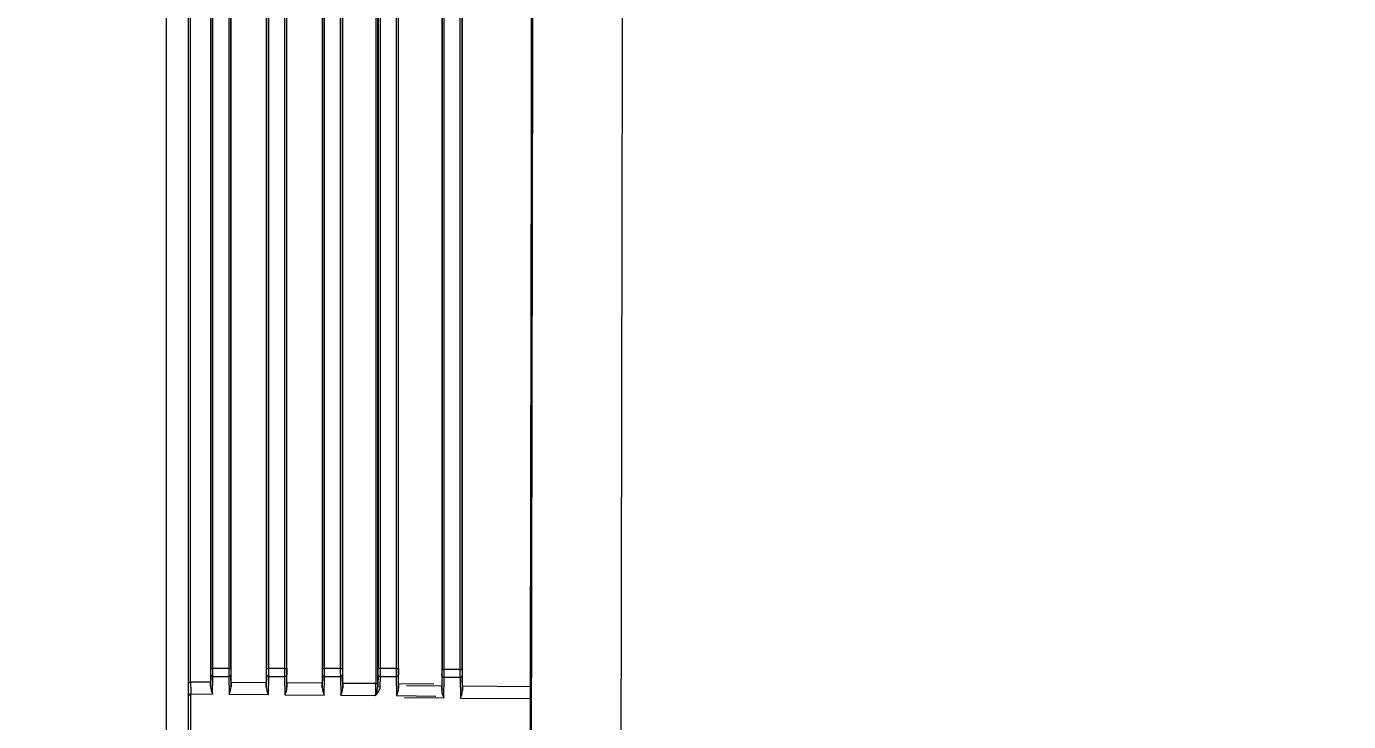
# Model space of a CAD drawing. Header units: millimetres. Extents: x -10496 to -5455, y -188 to 7293.
# Drawn here: x -7484.55 to -7472.71, y 3374.62 to 3380.85 of the extents above; entities that cross this region are included whole.
import ezdxf

# ---------------------------------------------------------------- set-up
doc = ezdxf.new("R2010")
doc.units = ezdxf.units.MM
doc.layers.add('GJC_tefris', color=30, linetype='Continuous', lineweight=0)
doc.layers.add('GJC_ölçüler', color=253, linetype='Continuous', lineweight=5)
doc.layers.add('GJC_yazı', color=11, linetype='Continuous')
doc.styles.add('Ölçü50', font='calibri.ttf', dxfattribs={"width": 0.7})

# ---------------------------------------------------------------- blocks, each defined once
blk = doc.blocks.new('fgjh')
at = {"layer": 'GJC_tefris', "color": 151, "extrusion": (-0.01667214942452569, 1.525087517426141e-05, 0.9998610099413704)}
for p, q in [((5038030.276659993, 2445214.517059881, 2050.072986127254), (5037967.735353814, 2445214.517059881, 2049.030143180629)), ((5037992.131576438, 2445214.317059881, 2049.436940240545), (5038005.907780733, 2445214.317059881, 2049.666651104571)), ((5037993.395556105, 2445214.297059881, 2049.458016732856), (5037993.988320319, 2445214.297059881, 2049.467900760187)), ((5037993.988320319, 2445214.297059881, 2049.467900760187), (5037993.986605871, 2445214.100581929, 2049.467875169545)), ((5037994.09283424, 2445214.119568261, 2049.469646181394), (5037994.094384539, 2445214.297234412, 2049.469669321858)), ((5037994.094384544, 2445214.317059881, 2049.469669019544), (5037994.094384539, 2445214.297234412, 2049.469669321858)), ((5037994.094384539, 2445214.297234412, 2049.469669321858), (5038003.944972622, 2445214.297234412, 2049.633922627886)), ((5037993.986605871, 2445214.100581929, 2049.467875169545), (5037994.145104879, 2445214.097814933, 2049.470518098228)), ((5037994.159245053, 2445214.117811888, 2049.470753573098), (5037994.053345393, 2445214.11966063, 2049.468987724516)), ((5038003.946522831, 2445214.119568261, 2049.633951186725), (5037994.09283424, 2445214.119568261, 2049.469646181394)), ((5037994.145104879, 2445214.097814933, 2049.470518098228), (5037994.145104842, 2445213.956304829, 2049.470520256081)), ((5038003.823551336, 2445214.11740289, 2049.63190073563), (5037994.215805734, 2445214.11740289, 2049.471696698527)), ((5037994.215805734, 2445214.11740289, 2049.471696698527), (5037994.215805728, 2445214.097405936, 2049.471697003456)), ((5037994.215805693, 2445213.956713826, 2049.471699148836), (5037994.215805728, 2445214.097405936, 2049.471697003456)), ((5037994.215805728, 2445214.097405936, 2049.471697003456), (5038003.823551332, 2445214.097405936, 2049.631901040558)), ((5037993.985322582, 2445213.953515431, 2049.467856014592), (5037993.982243581, 2445213.600658081, 2049.46781005602)), ((5037994.145104842, 2445213.956304829, 2049.470520256081), (5037993.985322582, 2445213.953515431, 2049.467856014592)), ((5037994.051729096, 2445213.934430917, 2049.468963598922), (5037994.159245007, 2445213.936307875, 2049.470756340808)), ((5037994.08847195, 2445213.619644413, 2049.469581067869), (5037994.091219555, 2445213.934523314, 2049.469622079866)), ((5037994.091219555, 2445213.934523314, 2049.469622079866), (5038003.948137422, 2445213.934523314, 2049.633980931663)), ((5038003.823551296, 2445213.956713826, 2049.631903185938), (5037994.215805693, 2445213.956713826, 2049.471699148836)), ((5037994.215805693, 2445213.956713826, 2049.471699148836), (5037994.215805687, 2445213.936716872, 2049.471699453764)), ((5037994.215805687, 2445213.936716872, 2049.471699453764), (5038003.823551291, 2445213.936716872, 2049.631903490867)), ((5037993.982243581, 2445213.600658081, 2049.46781005602), (5037994.145104751, 2445213.597814933, 2049.470525722606)), ((5037994.159244927, 2445213.617811888, 2049.470761197475), (5037994.048983104, 2445213.619736782, 2049.46892261099)), ((5038003.950884867, 2445213.619644413, 2049.634031546683), (5037994.08847195, 2445213.619644413, 2049.469581067869)), ((5037994.145104751, 2445213.597814933, 2049.470525722606), (5037994.145104715, 2445213.456304829, 2049.470527880459)), ((5038003.82355121, 2445213.61740289, 2049.631908360007), (5037994.215805606, 2445213.61740289, 2049.471704322905)), ((5037994.215805606, 2445213.61740289, 2049.471704322905), (5037994.215805601, 2445213.597405936, 2049.471704627834)), ((5037994.215805565, 2445213.456713826, 2049.471706773214), (5037994.215805601, 2445213.597405936, 2049.471704627834)), ((5037994.215805601, 2445213.597405936, 2049.471704627834), (5038003.823551204, 2445213.597405936, 2049.631908664936)), ((5037994.145104715, 2445213.456304829, 2049.470527880459), (5037993.980958962, 2445213.453439256, 2049.467790881225)), ((5038003.823551169, 2445213.456713826, 2049.631910810315), (5037994.215805565, 2445213.456713826, 2049.471706773214)), ((5037994.215805565, 2445213.456713826, 2049.471706773214), (5037994.21580556, 2445213.436716873, 2049.471707078142)), ((5037993.980958962, 2445213.453439256, 2049.467790881225), (5037993.97788129, 2445213.100734233, 2049.467744942494)), ((5037994.047365476, 2445213.434354741, 2049.468898465556), (5037994.15924488, 2445213.436307875, 2049.470763965186)), ((5037994.08410966, 2445213.119720566, 2049.469515954343), (5037994.086855936, 2445213.434447138, 2049.4695569465)), ((5037994.086855936, 2445213.434447138, 2049.4695569465), (5038003.952500788, 2445213.434447138, 2049.634061316108)), ((5037994.21580556, 2445213.436716873, 2049.471707078142), (5038003.823551164, 2445213.436716872, 2049.631911115244)), ((5037993.97788129, 2445213.100734233, 2049.467744942494), (5037994.145104624, 2445213.097814933, 2049.470533346983)), ((5037994.159244799, 2445213.117811888, 2049.470768821853), (5037994.044620814, 2445213.119812935, 2049.468857497464)), ((5038003.955246903, 2445213.119720566, 2049.634111906641), (5037994.08410966, 2445213.119720566, 2049.469515954343)), ((5038003.823551082, 2445213.11740289, 2049.631915984385), (5037994.215805479, 2445213.11740289, 2049.471711947283)), ((5037994.215805479, 2445213.11740289, 2049.471711947283), (5037994.215805474, 2445213.097405936, 2049.471712252212)), ((5037994.145104624, 2445213.097814933, 2049.470533346983), (5037994.145104588, 2445212.956304829, 2049.470535504836)), ((5037994.215805438, 2445212.956713826, 2049.471714397591), (5037994.215805474, 2445213.097405936, 2049.471712252212)), ((5037994.215805474, 2445213.097405936, 2049.471712252212), (5038003.823551077, 2445213.097405936, 2049.631916289314)), ((5037993.976595343, 2445212.95336308, 2049.46772574786), (5037993.973863729, 2445212.640316757, 2049.46768497455)), ((5037994.145104588, 2445212.956304829, 2049.470535504836), (5037993.976595343, 2445212.95336308, 2049.46772574786)), ((5037994.043001858, 2445212.934278565, 2049.46883333219), (5037994.159244752, 2445212.936307875, 2049.470771589563)), ((5037994.079920365, 2445212.639622188, 2049.469453423023), (5037994.082492316, 2445212.934370963, 2049.469491813134)), ((5037994.082492316, 2445212.934370963, 2049.469491813134), (5038003.956864152, 2445212.934370963, 2049.634141700552)), ((5038003.823551042, 2445212.956713826, 2049.631918434693), (5037994.215805438, 2445212.956713826, 2049.471714397591)), ((5037994.215805438, 2445212.956713826, 2049.471714397591), (5037994.215805433, 2445212.936716873, 2049.47171470252)), ((5037994.215805433, 2445212.936716873, 2049.47171470252), (5038003.823551036, 2445212.936716873, 2049.631918739622)), ((5038003.959435953, 2445212.639622188, 2049.634189079767), (5037994.079920365, 2445212.639622188, 2049.469453423023)), ((5037994.079920365, 2445212.639622188, 2049.469453423023), (5037994.07992036, 2445212.619450703, 2049.469453730613)), ((5037994.050545935, 2445212.599465689, 2049.468964232548), (5037994.145104497, 2445212.597814933, 2049.470540971361)), ((5037994.159244671, 2445212.617811888, 2049.470776446231), (5037994.064686109, 2445212.619462643, 2049.469199707418)), ((5037994.07992036, 2445212.619450703, 2049.469453730613), (5038003.959435948, 2445212.619450703, 2049.634189387357)), ((5037994.145104497, 2445212.597814933, 2049.470540971361), (5037994.14510446, 2445212.456304829, 2049.470543129214)), ((5037994.215805347, 2445212.597405936, 2049.471719876589), (5037994.215805352, 2445212.61740289, 2049.471719571661)), ((5037994.215805311, 2445212.456713826, 2049.471722021969), (5037994.215805347, 2445212.597405936, 2049.471719876589)), ((5037994.215805347, 2445212.597405936, 2049.471719876589), (5038003.82355095, 2445212.597405936, 2049.631923913691)), ((5038003.823550955, 2445212.61740289, 2049.631923608762), (5037994.215805352, 2445212.61740289, 2049.471719571661)), ((5037993.972231723, 2445212.453286905, 2049.467660614494), (5037993.96915671, 2445212.100886539, 2049.467614715443)), ((5037994.14510446, 2445212.456304829, 2049.470543129214), (5037993.972231723, 2445212.453286905, 2049.467660614494)), ((5037994.038638238, 2445212.43420239, 2049.468768198824), (5037994.159244626, 2445212.436307875, 2049.470779213941)), ((5037994.07538508, 2445212.119872871, 2049.469385727292), (5037994.078128697, 2445212.434294787, 2049.469426679768)), ((5037994.078128697, 2445212.434294787, 2049.469426679768), (5038003.961227517, 2445212.434294787, 2049.634222084997)), ((5038003.823550914, 2445212.456713826, 2049.631926059071), (5037994.215805311, 2445212.456713826, 2049.471722021969)), ((5037994.215805311, 2445212.456713826, 2049.471722021969), (5037994.215805306, 2445212.436716873, 2049.471722326898)), ((5037994.215805306, 2445212.436716873, 2049.471722326898), (5038003.82355091, 2445212.436716873, 2049.631926363999)), ((5037993.955404584, 2445212.381447295, 2049.467381126688), (5037993.952332229, 2445212.029351585, 2049.467335267318)), ((5037994.0585606, 2445212.048337917, 2049.469106279167), (5037994.061301558, 2445212.362455178, 2049.469147191962)), ((5037994.15114439, 2445212.046124629, 2049.47065009829), (5037994.019071753, 2445212.048430286, 2049.468447822288)), ((5038003.964595146, 2445212.048337917, 2049.634284125402), (5037994.0585606, 2445212.048337917, 2049.469106279167)), ((5038003.815450673, 2445212.045715632, 2049.631797260822), (5037994.20770507, 2445212.045715632, 2049.47159322372)), ((5037994.20770507, 2445212.045715632, 2049.47159322372), (5037994.207705065, 2445212.025718678, 2049.471593528649)), ((5037993.952332229, 2445212.029351585, 2049.467335267318), (5037994.137004215, 2445212.026127676, 2049.47041462342)), ((5037994.137004215, 2445212.026127676, 2049.47041462342), (5037994.137004179, 2445211.884617571, 2049.470416781273)), ((5037994.207705029, 2445211.885026569, 2049.471595674028), (5037994.207705065, 2445212.025718678, 2049.471593528649)), ((5037994.207705065, 2445212.025718678, 2049.471593528649), (5038003.815450668, 2445212.025718678, 2049.63179756575)), ((5037993.951040966, 2445211.88137112, 2049.467315993322), (5037993.9454913, 2445211.245372623, 2049.467233156497)), ((5037994.137004179, 2445211.884617571, 2049.470416781273), (5037993.951040966, 2445211.88137112, 2049.467315993322)), ((5037994.01744748, 2445211.862286605, 2049.468423577653), (5037994.151144343, 2445211.864620617, 2049.470652866)), ((5037994.051553997, 2445211.245372623, 2049.469001695436), (5037994.056937939, 2445211.862379002, 2049.469082058597)), ((5037994.056937939, 2445211.862379002, 2049.469082058597), (5038003.966217712, 2445211.862379002, 2049.634314017256)), ((5038003.815450633, 2445211.885026569, 2049.63179971113), (5037994.207705029, 2445211.885026569, 2049.471595674028)), ((5037994.207705029, 2445211.885026569, 2049.471595674028), (5037994.207705024, 2445211.865029614, 2049.471595978957)), ((5037994.207705024, 2445211.865029614, 2049.471595978957), (5038003.815450627, 2445211.865029614, 2049.631800016059)), ((5037993.387455192, 2445211.245372623, 2049.457928201828), (5037993.9454913, 2445211.245372623, 2049.467233156497)), ((5037993.9454913, 2445211.245372623, 2049.467233156497), (5037994.051553997, 2445211.245372623, 2049.469001695436)), ((5037994.051553997, 2445211.245372623, 2049.469001695436), (5038003.971601339, 2445211.245372623, 2049.634413197576))]:
    blk.add_line(p, q, dxfattribs=at)
at = {"layer": 'GJC_tefris', "color": 151, "elevation": 2049.551707446506}
blk.add_lwpolyline([(5037984.411602098, 2445211.272081491), (5038013.611553238, 2445211.218663755), (5038016.256785847, 2445181.27847552), (5038015.790393333, 2445177.785265772), (5038015.324000819, 2445174.292056025), (5038013.969391032, 2445171.038585778), (5038013.239257337, 2445169.284967666), (5038010.921125554, 2445165.586241114), (5038010.921125554, 2445165.586241114), (5038007.823791926, 2445162.314360802), (5038006.42011399, 2445161.241354907), (5038004.609889191, 2445160.495412069), (5038000.858057292, 2445159.497464433), (5037998.916450194, 2445159.245459635), (5037996.975778112, 2445159.504566588), (5037995.03510603, 2445159.76367354), (5037991.420139089, 2445161.268795524), (5037990.020396401, 2445162.346929934), (5037988.620653712, 2445163.425064343), (5037986.935054473, 2445165.630120694), (5037985.249455233, 2445167.835177045)], dxfattribs=at)
at = {"layer": 'GJC_tefris', "color": 151, "elevation": 2049.5516147277}
blk.add_lwpolyline([(5037986.806026483, 2445211.255585141), (5038011.205985654, 2445211.210948403), (5038011.204522154, 2445210.410949741), (5037986.804562983, 2445210.455586479)], close=True, dxfattribs=at)
at = {"layer": 'GJC_tefris', "color": 151, "extrusion": (-0.01667214942452569, 1.525087517426141e-05, 0.9998610099413704)}
for centre, radius, start, end in [((-2449821.447194508, 5035089.442060262, -81907.7138700232), 0.1608691289981356, 183.5430615911798, 208.4646272652618), ((-2449821.580810827, 5035089.440057909, -81907.7138700232), 0.1585638363476593, 331.4344959437302, 356.6063845384361), ((-2449820.947266879, 5035089.438154737, -81907.71387002319), 0.1608691289981912, 183.5430615911798, 208.4646272652618), ((-2449821.080730869, 5035089.436151193, -81907.71387002319), 0.1585638363476982, 331.4344959437302, 356.6063845384361), ((-2449820.447339251, 5035089.434249212, -81907.7138700232), 0.1608691289981457, 183.5430615911798, 208.4646272652618), ((-2449820.580650911, 5035089.432244479, -81907.71387002322), 0.1585638363476813, 331.4344959437302, 356.6063845384361), ((-2449820.430620738, 5035089.470888147, -81907.7138700232), 0.3241005342358285, 338.855750020639, 355.3889886749795), ((-2449820.080570953, 5035089.428337765, -81907.71387002323), 0.1585638363477353, 331.4344959437302, 356.6063845384361), ((-2449819.375933679, 5035089.409676794, -81907.71387002319), 0.1608691289981221, 183.5430615911798, 208.4646272652618), ((-2449819.508636023, 5035089.407667303, -81907.71387002322), 0.1585638363476718, 331.4344959437302, 356.6063845384361)]:
    blk.add_arc(centre, radius, start, end, dxfattribs=at)
at = {"layer": 'GJC_tefris', "color": 151, "extrusion": (-0.01667214942452603, 1.525087517426405e-05, 0.9998610099413704)}
blk.add_ellipse((5037993.974180149, 2445214.297059881, 2049.467664980389), major_axis=(3.595880482116156e-09, 0.01414213562208417, -2.156499672147947e-07), ratio=1, start_param=-1.570796326794896, end_param=0, dxfattribs=at)
at = {"layer": 'GJC_tefris', "color": 151, "extrusion": (-0.0166721494245257, 1.525087517426404e-05, 0.9998610099413704)}
blk.add_ellipse((5037994.094371594, 2445214.297059881, 2049.469669108675), major_axis=(-0.1499863854193363, -0.0001745327176554488, -0.002500940373428118), ratio=0.0011633799627261, start_param=4.712301321595693, end_param=5.49773756121149, dxfattribs=at)
at = {"layer": 'GJC_tefris', "color": 151, "extrusion": (-0.01667214942452571, 1.52508751742634e-05, 0.9998610099413705)}
blk.add_ellipse((5037994.092845662, 2445214.122186222, 2049.469646331925), major_axis=(-0.1499848624726452, -1.994244439059236e-07, -0.002500917638208644), ratio=0.0174524063866866, start_param=1.304291029283376, end_param=1.570720151170985, dxfattribs=at)
at = {"layer": 'GJC_tefris', "color": 151, "extrusion": (-0.01667214942452547, 1.525087517426007e-05, 0.9998610099413706)}
blk.add_ellipse((5037994.159245049, 2445214.097814933, 2049.470753878026), major_axis=(0.0003490046991354426, 0.01999695390080153, 5.514453900312011e-06), ratio=0.7070529271412599, start_param=0.0246820563895368, end_param=1.583137354990803, dxfattribs=at)
at = {"layer": 'GJC_tefris', "color": 151, "extrusion": (-0.01667214942452569, 1.525087517426322e-05, 0.9998610099413704)}
for centre, ratio, start_param, end_param in [((5037994.215805729, 2445214.098802341, 2049.471696982163), 0.0139640519425672, 0.7853981633976824, 1.570796326794896), ((5037994.215805692, 2445213.955317421, 2049.471699170129), 0.0139640519425755, 4.712388980384689, 5.497787143782145), ((5037994.215805565, 2445213.455317421, 2049.471706794507), 0.0139640519425755, 4.712388980384689, 5.497787143781983), ((5037994.215805437, 2445212.955317421, 2049.471714418884), 0.0139640519425755, 4.712388980384689, 5.497787143781983), ((5037994.215805311, 2445212.455317421, 2049.471722043262), 0.0139640519425602, 4.712388980384689, 5.497787143781822)]:
    blk.add_ellipse(centre, major_axis=(-0.09998610100576509, 2.277919606413776e-13, -0.001667214942646465), ratio=ratio, start_param=start_param, end_param=end_param, dxfattribs=at)
at = {"layer": 'GJC_tefris', "color": 151, "extrusion": (-0.0166721494245257, 1.525087517426532e-05, 0.9998610099413704)}
for centre, ratio, start_param in [((5037994.215805734, 2445214.118799295, 2049.471696677234), 0.0174550649282231, 0.7853981633973108), ((5037994.215805479, 2445213.118799295, 2049.471711925989), 0.0174550649282156, 0.7853981633974115), ((5037994.20770507, 2445212.047112037, 2049.471593202426), 0.0174550649282306, 0.7853981633971099)]:
    blk.add_ellipse(centre, major_axis=(-0.07998888080461293, 1.82233568513104e-13, -0.001333771954117187), ratio=ratio, start_param=start_param, end_param=1.570796326794896, dxfattribs=at)
at = {"layer": 'GJC_tefris', "color": 151, "extrusion": (-0.0166721494245257, 1.525087517426515e-05, 0.9998610099413703)}
blk.add_ellipse((5037994.091185282, 2445213.931904555, 2049.46962154833), major_axis=(0.1499848659535509, 5.985779759595539e-07, 0.002500917690162604), ratio=0.0174577233681061, start_param=1.570567753462305, end_param=1.836996875350418, dxfattribs=at)
at = {"layer": 'GJC_tefris', "color": 151, "extrusion": (-0.01667214942452572, 1.525087517426381e-05, 0.9998610099413704)}
blk.add_ellipse((5037994.159245012, 2445213.956304829, 2049.470756035879), major_axis=(-0.0003489945299992841, 0.01999695390080268, -6.124311218672185e-06), ratio=0.7070529271412194, start_param=1.558455298598961, end_param=3.11691059719614, dxfattribs=at)
at = {"layer": 'GJC_tefris', "color": 151, "extrusion": (-0.0166721494245257, 1.525087517426429e-05, 0.9998610099413705)}
for centre, major_axis, ratio, start_param, end_param in [((5037994.215805687, 2445213.935320467, 2049.471699475058), (-0.0799888808046109, 1.822336032075689e-13, -0.001333771954117153), 0.0174550649282228, 4.712388980384689, 5.497787143782301), ((5037994.215805607, 2445213.618799295, 2049.471704301612), (0.0799888808046109, -1.822336032075689e-13, 0.001333771954117153), 0.0174550649282125, 3.926990816987178, 4.712388980384757), ((5037994.215805433, 2445212.935320467, 2049.471714723813), (-0.0799888808046109, 1.822336032075689e-13, -0.001333771954117153), 0.0174550649282153, 4.712388980384689, 5.497787143782399), ((5037994.215805353, 2445212.618799295, 2049.471719550367), (0.0799888808046109, -1.822336032075689e-13, 0.001333771954117153), 0.0174550649282125, 3.926990816987178, 4.712388980384757), ((5037994.207705024, 2445211.863633209, 2049.47159600025), (-0.0799888808046109, 1.822336032075689e-13, -0.001333771954117153), 0.0174550649282303, 4.712388980384618, 5.497787143782399)]:
    blk.add_ellipse(centre, major_axis=major_axis, ratio=ratio, start_param=start_param, end_param=end_param, dxfattribs=at)
at = {"layer": 'GJC_tefris', "color": 151, "extrusion": (-0.0166721494245257, 1.525087517426146e-05, 0.9998610099413705)}
blk.add_ellipse((5037994.088483373, 2445213.622262374, 2049.469581218399), major_axis=(-0.1499848624726612, -1.994244443358258e-07, -0.00250091763820891), ratio=0.0174524063866366, start_param=1.304291029284269, end_param=1.570720151170909, dxfattribs=at)
at = {"layer": 'GJC_tefris', "color": 151, "extrusion": (-0.01667214942452572, 1.525087517426446e-05, 0.9998610099413702)}
blk.add_ellipse((5037994.159244921, 2445213.597814933, 2049.470761502404), major_axis=(0.0003490046991361325, 0.01999695390080143, 5.514453900323516e-06), ratio=0.7070529271412429, start_param=0.0246820563890059, end_param=1.58313735499083, dxfattribs=at)
at = {"layer": 'GJC_tefris', "color": 151, "extrusion": (-0.0166721494245257, 1.52508751742628e-05, 0.9998610099413705)}
for centre, ratio, start_param in [((5037994.215805601, 2445213.598802341, 2049.47170460654), 0.0139640519425756, 0.7853981633976092), ((5037994.215805475, 2445213.098802341, 2049.471712230918), 0.0139640519425756, 0.7853981633976092), ((5037994.215805347, 2445212.598802341, 2049.471719855296), 0.0139640519425602, 0.7853981633977697)]:
    blk.add_ellipse(centre, major_axis=(-0.09998610100576578, 2.277919823254226e-13, -0.001667214942646476), ratio=ratio, start_param=start_param, end_param=1.570796326794896, dxfattribs=at)
at = {"layer": 'GJC_tefris', "color": 151, "extrusion": (-0.0166721494245257, 1.525087517426419e-05, 0.9998610099413705)}
blk.add_ellipse((5037994.159244885, 2445213.456304829, 2049.470763660257), major_axis=(-0.0003489945299985942, 0.01999695390080252, -6.12431121866068e-06), ratio=0.7070529271412469, start_param=1.558455298598985, end_param=3.116910597196527, dxfattribs=at)
at = {"layer": 'GJC_tefris', "color": 151, "extrusion": (-0.01667214942452571, 1.525087517426565e-05, 0.9998610099413705)}
blk.add_ellipse((5037994.086821663, 2445213.43182838, 2049.469556414964), major_axis=(0.1499848659537313, 5.985779755195286e-07, 0.002500917690165612), ratio=0.01745772336798221, start_param=1.570567753462534, end_param=1.836996875348479, dxfattribs=at)
at = {"layer": 'GJC_tefris', "color": 151, "extrusion": (-0.0166721494245257, 1.525087517426567e-05, 0.9998610099413705)}
blk.add_ellipse((5037994.215805559, 2445213.435320467, 2049.471707099436), major_axis=(-0.0799888808046109, 1.817135678039406e-13, -0.001333771954117153), ratio=0.017455064928204, start_param=4.712388980384689, end_param=5.497787143782399, dxfattribs=at)
at = {"layer": 'GJC_tefris', "color": 151, "extrusion": (-0.01667214942452571, 1.525087517426084e-05, 0.9998610099413705)}
blk.add_ellipse((5037994.084121082, 2445213.122338526, 2049.469516104873), major_axis=(-0.1499848624726404, -1.994244441659081e-07, -0.002500917638208564), ratio=0.0174524063866825, start_param=1.304291029283485, end_param=1.570720151170909, dxfattribs=at)
at = {"layer": 'GJC_tefris', "color": 151, "extrusion": (-0.01667214942452571, 1.525087517426446e-05, 0.9998610099413702)}
blk.add_ellipse((5037994.159244794, 2445213.097814933, 2049.470769126782), major_axis=(0.0003490046991361326, 0.01999695390080161, 5.514453900323514e-06), ratio=0.7070529271412471, start_param=0.0246820563895593, end_param=1.583137354990829, dxfattribs=at)
at = {"layer": 'GJC_tefris', "color": 151, "extrusion": (-0.0166721494245257, 1.525087517426351e-05, 0.9998610099413706)}
blk.add_ellipse((5037994.082458043, 2445212.931752204, 2049.469491281598), major_axis=(0.1499848659536689, 5.985779749993958e-07, 0.002500917690164571), ratio=0.017457723367918, start_param=1.570567753462646, end_param=1.836996875348398, dxfattribs=at)
at = {"layer": 'GJC_tefris', "color": 151, "extrusion": (-0.01667214942452573, 1.525087517426364e-05, 0.9998610099413703)}
blk.add_ellipse((5037994.159244758, 2445212.956304829, 2049.470771284635), major_axis=(-0.0003489945299965145, 0.01999695390080267, -6.124311218626005e-06), ratio=0.7070529271412886, start_param=1.55845529859906, end_param=3.116910597196135, dxfattribs=at)
at = {"layer": 'GJC_tefris', "color": 151, "extrusion": (-0.01667214942452569, 1.525087517426273e-05, 0.9998610099413705)}
blk.add_ellipse((5037994.079933311, 2445212.642414679, 2049.469453596285), major_axis=(-0.1499863853842504, -0.0001748190068788156, -0.002500940368476311), ratio=0.0186155854307531, start_param=0.7852520873114295, end_param=1.57068832691835, dxfattribs=at)
at = {"layer": 'GJC_tefris', "color": 151, "extrusion": (-0.01667214942452573, 1.525087517426457e-05, 0.9998610099413706)}
blk.add_ellipse((5037994.064686104, 2445212.599465689, 2049.469200012346), major_axis=(-0.0003490046991354426, -0.01999695390080163, -5.514453900312009e-06), ratio=0.7070529271412478, start_param=3.166274709988083, end_param=4.724730008580597, dxfattribs=at)
at = {"layer": 'GJC_tefris', "color": 151, "extrusion": (-0.0166721494245257, 1.525087517426342e-05, 0.9998610099413706)}
blk.add_ellipse((5037994.079933305, 2445212.622417725, 2049.469453901214), major_axis=(-0.1699828441364438, -2.260143724026297e-07, -0.002834373323316123), ratio=0.0174524063866171, start_param=1.48097714607531, end_param=1.570720151170043, dxfattribs=at)
at = {"layer": 'GJC_tefris', "color": 151, "extrusion": (-0.01667214942452571, 1.525087517426419e-05, 0.9998610099413704)}
blk.add_ellipse((5037994.159244667, 2445212.597814933, 2049.47077675116), major_axis=(-0.0003490046991347526, -0.01999695390080093, -5.514453900300517e-06), ratio=0.7070529271412583, start_param=3.166274709985811, end_param=4.724730008580575, dxfattribs=at)
at = {"layer": 'GJC_tefris', "color": 151, "extrusion": (-0.01667214942452571, 1.525087517426645e-05, 0.9998610099413704)}
blk.add_ellipse((5037994.078094425, 2445212.431676029, 2049.469426148232), major_axis=(0.1499848659535139, 5.98577976389515e-07, 0.002500917690161988), ratio=0.0174577233679079, start_param=1.570567753462154, end_param=1.836996875348208, dxfattribs=at)
at = {"layer": 'GJC_tefris', "color": 151, "extrusion": (-0.01667214942452526, 1.525087517427178e-05, 0.9998610099413703)}
blk.add_ellipse((5037994.15924463, 2445212.456304829, 2049.470778909012), major_axis=(-0.0003489945300006741, 0.01999695390080252, -6.12431121869536e-06), ratio=0.7070529271411852, start_param=1.558455298598918, end_param=3.116910597193571, dxfattribs=at)
at = {"layer": 'GJC_tefris', "color": 151, "extrusion": (-0.0166721494245257, 1.525087517426482e-05, 0.9998610099413703)}
blk.add_ellipse((5037994.215805305, 2445212.435320467, 2049.471722348191), major_axis=(-0.07998888080461229, 1.822335685131025e-13, -0.001333771954117176), ratio=0.0174550649282155, start_param=4.712388980384689, end_param=5.497787143782383, dxfattribs=at)
at = {"layer": 'GJC_tefris', "color": 151, "extrusion": (-0.0166721494245257, 1.525087517426408e-05, 0.9998610099413706)}
blk.add_ellipse((5037994.058572021, 2445212.050955878, 2049.469106429697), major_axis=(-0.1499848624725917, -1.994244439859673e-07, -0.002500917638207752), ratio=0.0174524063865255, start_param=1.304291029285244, end_param=1.570720151171023, dxfattribs=at)
at = {"layer": 'GJC_tefris', "color": 151, "extrusion": (-0.01667214942452535, 1.525087517425763e-05, 0.9998610099413705)}
blk.add_ellipse((5037994.151144385, 2445212.026127676, 2049.470650403218), major_axis=(0.0003490046991340527, 0.01999695390080162, 5.514453900288837e-06), ratio=0.7070529271412835, start_param=0.0246820563896087, end_param=1.583137354990754, dxfattribs=at)
at = {"layer": 'GJC_tefris', "color": 151, "extrusion": (-0.01667214942452571, 1.525087517426395e-05, 0.9998610099413705)}
blk.add_ellipse((5037994.207705066, 2445212.027115083, 2049.471593507355), major_axis=(-0.09998610100576572, 2.291820379307661e-13, -0.001667214942646477), ratio=0.0139640519425372, start_param=0.7853981633976092, end_param=1.570796326794896, dxfattribs=at)
at = {"layer": 'GJC_tefris', "color": 151, "extrusion": (-0.0166721494245257, 1.525087517426569e-05, 0.9998610099413704)}
blk.add_ellipse((5037994.056903666, 2445211.859760244, 2049.469081527061), major_axis=(0.1499848659535989, 5.985779756994615e-07, 0.002500917690163403), ratio=0.0174577233681115, start_param=1.570567753462379, end_param=1.836996875350173, dxfattribs=at)
at = {"layer": 'GJC_tefris', "color": 151, "extrusion": (-0.01667214942452571, 1.525087517426405e-05, 0.9998610099413705)}
blk.add_ellipse((5037994.207705028, 2445211.883630163, 2049.471595695321), major_axis=(-0.09998610100576619, 2.277919823254235e-13, -0.001667214942646484), ratio=0.013964051942575, start_param=4.712388980384689, end_param=5.497787143781887, dxfattribs=at)
at = {"layer": 'GJC_tefris', "color": 151, "extrusion": (-0.01667214942452571, 1.525087517426397e-05, 0.9998610099413704)}
blk.add_ellipse((5037994.151144349, 2445211.884617571, 2049.470652561071), major_axis=(-0.0003489945299979042, 0.01999695390080252, -6.124311218649177e-06), ratio=0.7070529271412584, start_param=1.55845529859901, end_param=3.116910597193772, dxfattribs=at)
at = {"layer": 'GJC_tefris', "color": 151}
blk.add_open_spline([(5037993.973863729, 2445212.640316757, 2049.46768497455), (5037993.985831315, 2445212.630653003, 2049.467884675068), (5037993.997837243, 2445212.620978871, 2049.468085015069), (5037994.023159797, 2445212.605602152, 2049.468507489707), (5037994.036582859, 2445212.599709449, 2049.468731401999), (5037994.050545935, 2445212.599465689, 2049.468964232548)], degree=3, knots=[0, 0, 0, 0, 0.5, 0.5, 1, 1, 1, 1], dxfattribs=at)
blk = doc.blocks.new('rölöveteyit')
at = {"layer": 'GJC_yazı', "lineweight": 0, "insert": (30672.61473744849, -28380.10760433398, -0.1189398151083207), "char_height": 125, "attachment_point": 1, "rotation": 0.04063747282578942, "style": 'Ölçü50'}
blk.add_mtext_dynamic_manual_height_columns('{\\fCalibri Light|b0|i0|c162|p34;BİNAYA AİT ALAN}', width=958.2822270266421, gutter_width=0.7720375324976313, heights=[97.76626446848928], dxfattribs=at)

msp = doc.modelspace()

# ---------------------------------------------------------------- block references
at = {"rotation": 90}
msp.add_blockref('fgjh', (2437731.216854233, -5034619.119305481, -1763.716172823757), dxfattribs=at)

# ---------------------------------------------------------------- next in the draw order: block references
at = {"layer": 'GJC_ölçüler'}
msp.add_blockref('rölöveteyit', (-39101.92334334465, 31729.9740501685), dxfattribs=at)

doc.saveas('drawing.dxf')
